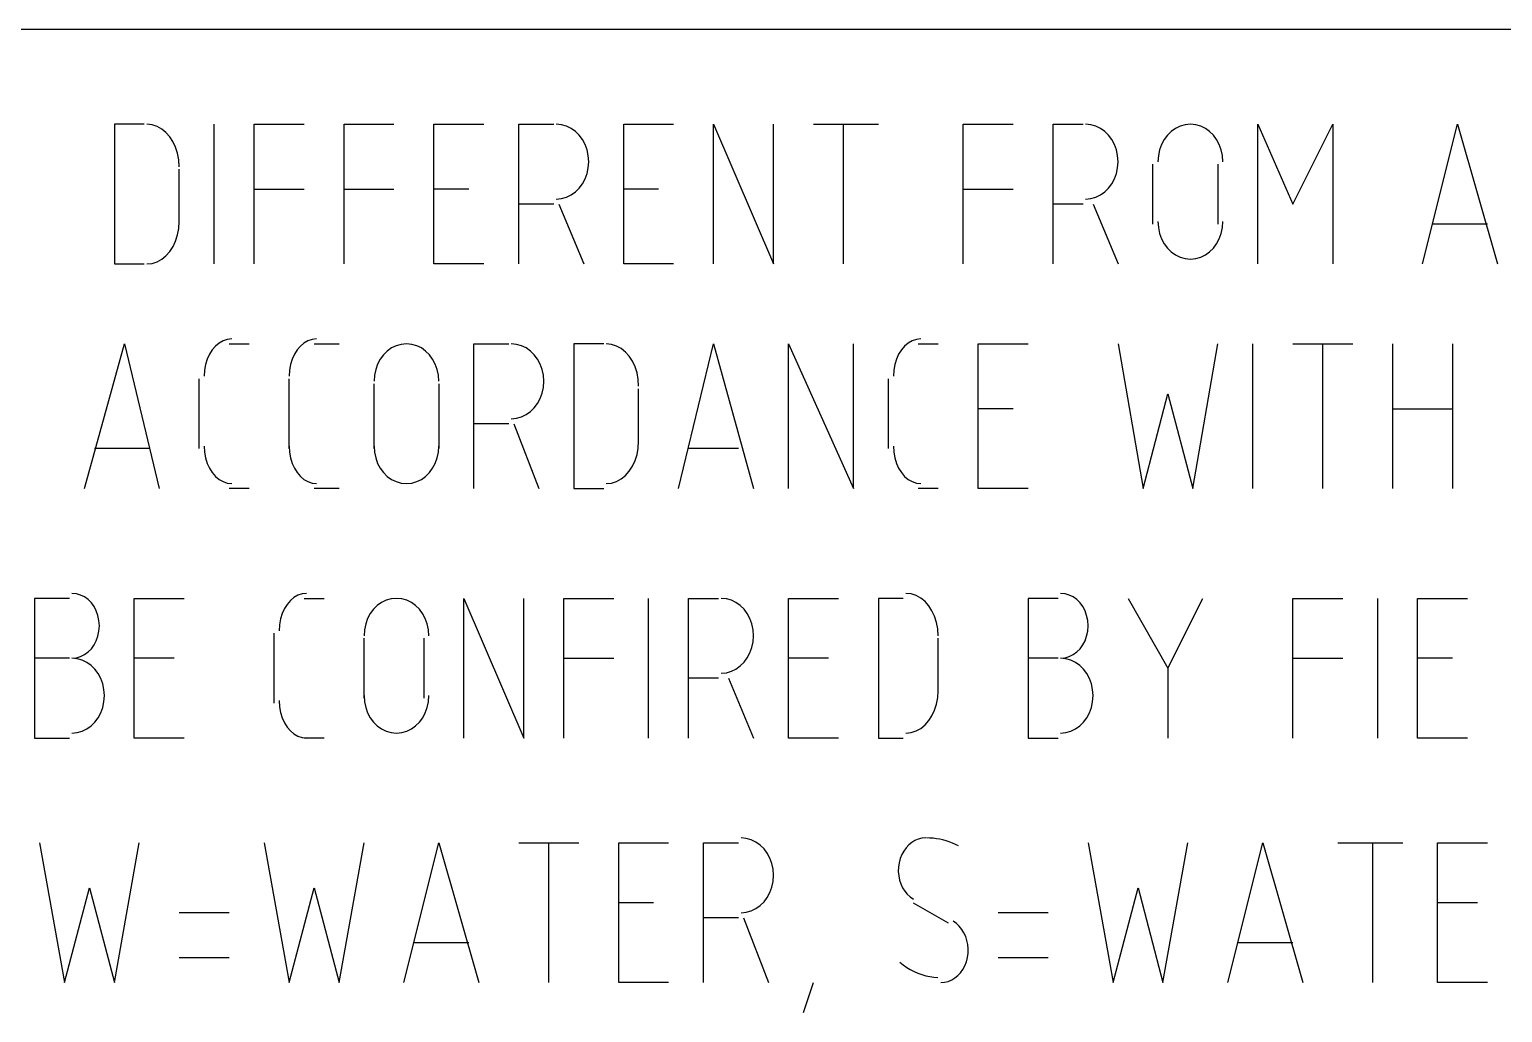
# Model space of a CAD drawing. Header units: millimetres. Extents: x 43 to 1147, y -811 to -31.
# Drawn here: x 228.4 to 263.8, y -771.76 to -748.12 of the extents above; entities that cross this region are included whole.
import ezdxf

# ---------------------------------------------------------------- set-up
doc = ezdxf.new("R2010")
doc.units = ezdxf.units.MM
doc.layers.add('EDITED_LINES', color=4, linetype='Continuous')

msp = doc.modelspace()

# ---------------------------------------------------------------- linework, layer by layer
at = {"layer": 'EDITED_LINES'}
for p, q in [((1137.28, -748.12), (52.24, -748.12)), ((231.16, -750.4), (230.44, -750.4)), ((230.44, -750.4), (230.44, -753.76)), ((231.347, -750.413), (231.22, -750.4)), ((231.467, -750.452), (231.347, -750.413)), ((231.578, -750.514), (231.467, -750.452)), ((232.84, -753.76), (232.84, -750.4)), ((233.8, -753.76), (233.8, -750.4)), ((233.8, -750.4), (235, -750.4)), ((235.96, -753.76), (235.96, -750.4)), ((235.96, -750.4), (237.16, -750.4)), ((238.12, -753.76), (238.12, -750.4)), ((238.12, -750.4), (239.32, -750.4)), ((240.16, -753.76), (240.16, -750.4)), ((240.16, -750.4), (241, -750.4)), ((241.187, -750.412), (241.06, -750.4)), ((241.307, -750.446), (241.187, -750.412)), ((241.418, -750.5), (241.307, -750.446)), ((242.68, -753.76), (242.68, -750.4)), ((242.68, -750.4), (243.88, -750.4)), ((244.84, -753.76), (244.84, -750.4)), ((244.84, -750.4), (246.28, -753.76)), ((246.28, -753.76), (246.28, -750.4)), ((247.24, -750.4), (248.8, -750.4)), ((247.96, -753.76), (247.96, -750.4)), ((250.84, -753.76), (250.84, -750.4)), ((250.84, -750.4), (252.04, -750.4)), ((253, -753.76), (253, -750.4)), ((253, -750.4), (253.72, -750.4)), ((253.907, -750.412), (253.78, -750.4)), ((254.027, -750.446), (253.907, -750.412)), ((254.138, -750.5), (254.027, -750.446)), ((256.053, -750.446), (255.942, -750.5)), ((256.173, -750.412), (256.053, -750.446)), ((256.3, -750.4), (256.173, -750.412)), ((256.426, -750.412), (256.3, -750.4)), ((256.546, -750.446), (256.426, -750.412)), ((256.658, -750.5), (256.546, -750.446)), ((257.92, -753.76), (257.92, -750.4)), ((257.92, -750.4), (258.76, -752.32)), ((258.76, -752.32), (259.72, -750.4)), ((259.72, -750.4), (259.72, -753.76)), ((261.88, -753.76), (262.72, -750.4)), ((262.72, -750.4), (263.68, -753.76)), ((231.681, -750.597), (231.578, -750.514)), ((231.772, -750.699), (231.681, -750.597)), ((231.849, -750.818), (231.772, -750.699)), ((231.913, -750.951), (231.849, -750.818)), ((241.521, -750.574), (241.418, -750.5)), ((241.612, -750.664), (241.521, -750.574)), ((241.69, -750.768), (241.612, -750.664)), ((241.753, -750.886), (241.69, -750.768)), ((254.241, -750.574), (254.138, -750.5)), ((254.332, -750.664), (254.241, -750.574)), ((254.41, -750.768), (254.332, -750.664)), ((254.473, -750.886), (254.41, -750.768)), ((255.67, -750.768), (255.607, -750.886)), ((255.748, -750.664), (255.67, -750.768)), ((255.839, -750.574), (255.748, -750.664)), ((255.942, -750.5), (255.839, -750.574)), ((256.761, -750.574), (256.658, -750.5)), ((256.851, -750.664), (256.761, -750.574)), ((256.929, -750.768), (256.851, -750.664)), ((256.993, -750.886), (256.929, -750.768)), ((231.96, -751.097), (231.913, -750.951)), ((231.99, -751.254), (231.96, -751.097)), ((241.8, -751.016), (241.753, -750.886)), ((241.83, -751.154), (241.8, -751.016)), ((241.84, -751.3), (241.83, -751.154)), ((254.52, -751.016), (254.473, -750.886)), ((254.55, -751.154), (254.52, -751.016)), ((254.56, -751.3), (254.55, -751.154)), ((255.53, -751.154), (255.52, -751.3)), ((255.56, -751.016), (255.53, -751.154)), ((255.607, -750.886), (255.56, -751.016)), ((257.04, -751.015), (256.993, -750.886)), ((257.07, -751.154), (257.04, -751.015)), ((257.08, -751.3), (257.07, -751.154)), ((232, -751.42), (231.99, -751.254)), ((232, -752.8), (232, -751.48)), ((241.8, -751.584), (241.83, -751.446)), ((241.83, -751.446), (241.84, -751.3)), ((254.52, -751.584), (254.55, -751.446)), ((254.55, -751.446), (254.56, -751.3)), ((255.4, -752.8), (255.4, -751.36)), ((256.96, -751.36), (256.96, -752.8)), ((241.612, -751.936), (241.69, -751.832)), ((241.69, -751.832), (241.753, -751.714)), ((241.753, -751.714), (241.8, -751.584)), ((254.332, -751.936), (254.41, -751.832)), ((254.41, -751.832), (254.473, -751.714)), ((254.473, -751.714), (254.52, -751.584)), ((233.8, -751.96), (235, -751.96)), ((235.96, -751.96), (237.16, -751.96)), ((238.96, -751.96), (238.12, -751.96)), ((241.06, -752.2), (241.187, -752.188)), ((241.187, -752.188), (241.307, -752.154)), ((241.307, -752.154), (241.418, -752.1)), ((241.418, -752.1), (241.521, -752.026)), ((241.521, -752.026), (241.612, -751.936)), ((243.52, -751.96), (242.68, -751.96)), ((250.84, -751.96), (252.04, -751.96)), ((253.78, -752.2), (253.907, -752.188)), ((253.907, -752.188), (254.027, -752.154)), ((254.027, -752.154), (254.138, -752.1)), ((254.138, -752.1), (254.241, -752.026)), ((254.241, -752.026), (254.332, -751.936)), ((241, -752.32), (240.16, -752.32)), ((241.12, -752.32), (241.72, -753.76)), ((253.72, -752.32), (253, -752.32)), ((253.96, -752.32), (254.56, -753.76)), ((231.96, -753.062), (231.99, -752.905)), ((231.99, -752.905), (232, -752.74)), ((255.52, -752.74), (255.53, -752.886)), ((255.53, -752.886), (255.56, -753.024)), ((257.04, -753.024), (257.07, -752.886)), ((257.07, -752.886), (257.08, -752.74)), ((263.44, -752.8), (262.12, -752.8)), ((231.85, -753.342), (231.913, -753.209)), ((231.913, -753.209), (231.96, -753.062)), ((255.56, -753.024), (255.607, -753.154)), ((255.607, -753.154), (255.67, -753.272)), ((255.67, -753.272), (255.748, -753.376)), ((256.852, -753.376), (256.929, -753.272)), ((256.929, -753.272), (256.993, -753.154)), ((256.993, -753.154), (257.04, -753.024)), ((231.467, -753.708), (231.578, -753.646)), ((231.578, -753.646), (231.681, -753.563)), ((231.681, -753.563), (231.772, -753.461)), ((231.772, -753.461), (231.85, -753.342)), ((255.748, -753.376), (255.839, -753.466)), ((255.839, -753.466), (255.942, -753.54)), ((255.942, -753.54), (256.053, -753.594)), ((256.053, -753.594), (256.173, -753.628)), ((256.173, -753.628), (256.3, -753.64)), ((256.3, -753.64), (256.427, -753.628)), ((256.427, -753.628), (256.547, -753.594)), ((256.547, -753.594), (256.658, -753.54)), ((256.658, -753.54), (256.761, -753.466)), ((256.761, -753.466), (256.852, -753.376)), ((230.44, -753.76), (231.16, -753.76)), ((231.22, -753.76), (231.347, -753.747)), ((231.347, -753.747), (231.467, -753.708)), ((239.32, -753.76), (238.12, -753.76)), ((243.88, -753.76), (242.68, -753.76)), ((229.72, -759.16), (230.68, -755.68)), ((230.68, -755.68), (231.52, -759.16)), ((232.87, -755.734), (232.793, -755.824)), ((232.957, -755.66), (232.87, -755.734)), ((233.051, -755.606), (232.957, -755.66)), ((233.153, -755.572), (233.051, -755.606)), ((233.26, -755.56), (233.153, -755.572)), ((233.2, -755.68), (233.68, -755.68)), ((234.91, -755.734), (234.833, -755.824)), ((234.997, -755.66), (234.91, -755.734)), ((235.091, -755.606), (234.997, -755.66)), ((235.193, -755.572), (235.091, -755.606)), ((235.3, -755.56), (235.193, -755.572)), ((235.24, -755.68), (235.84, -755.68)), ((237.102, -755.78), (236.999, -755.854)), ((237.213, -755.726), (237.102, -755.78)), ((237.333, -755.692), (237.213, -755.726)), ((237.46, -755.68), (237.333, -755.692)), ((237.586, -755.692), (237.46, -755.68)), ((237.706, -755.726), (237.586, -755.692)), ((237.818, -755.78), (237.706, -755.726)), ((237.921, -755.854), (237.818, -755.78)), ((239.08, -759.16), (239.08, -755.68)), ((239.08, -755.68), (239.92, -755.68)), ((240.107, -755.692), (239.98, -755.68)), ((240.227, -755.726), (240.107, -755.692)), ((240.338, -755.78), (240.227, -755.726)), ((240.441, -755.854), (240.338, -755.78)), ((242.2, -755.68), (241.48, -755.68)), ((241.48, -755.68), (241.48, -759.16)), ((242.387, -755.693), (242.26, -755.68)), ((242.507, -755.732), (242.387, -755.693)), ((242.618, -755.794), (242.507, -755.732)), ((244, -759.16), (244.84, -755.68)), ((244.84, -755.68), (245.8, -759.16)), ((246.64, -759.16), (246.64, -755.68)), ((246.64, -755.68), (248.2, -759.16)), ((248.2, -759.16), (248.2, -755.68)), ((249.43, -755.734), (249.353, -755.824)), ((249.517, -755.66), (249.43, -755.734)), ((249.611, -755.606), (249.517, -755.66)), ((249.713, -755.572), (249.611, -755.606)), ((249.82, -755.56), (249.713, -755.572)), ((249.76, -755.68), (250.24, -755.68)), ((251.2, -759.16), (251.2, -755.68)), ((251.2, -755.68), (252.4, -755.68)), ((254.56, -755.68), (255.16, -759.16)), ((256.36, -759.16), (256.96, -755.68)), ((257.8, -759.16), (257.8, -755.68)), ((258.76, -755.68), (260.2, -755.68)), ((259.48, -759.16), (259.48, -755.68)), ((261.16, -759.16), (261.16, -755.68)), ((262.6, -755.68), (262.6, -759.16)), ((232.674, -756.046), (232.634, -756.176)), ((232.727, -755.928), (232.674, -756.046)), ((232.793, -755.824), (232.727, -755.928)), ((234.714, -756.046), (234.674, -756.176)), ((234.767, -755.928), (234.714, -756.046)), ((234.833, -755.824), (234.767, -755.928)), ((236.83, -756.048), (236.767, -756.166)), ((236.908, -755.944), (236.83, -756.048)), ((236.999, -755.854), (236.908, -755.944)), ((238.011, -755.944), (237.921, -755.854)), ((238.089, -756.048), (238.011, -755.944)), ((238.153, -756.166), (238.089, -756.048)), ((240.532, -755.944), (240.441, -755.854)), ((240.61, -756.048), (240.532, -755.944)), ((240.673, -756.166), (240.61, -756.048)), ((242.721, -755.877), (242.618, -755.794)), ((242.812, -755.979), (242.721, -755.877)), ((242.889, -756.098), (242.812, -755.979)), ((242.953, -756.231), (242.889, -756.098)), ((249.234, -756.046), (249.194, -756.176)), ((249.287, -755.928), (249.234, -756.046)), ((249.353, -755.824), (249.287, -755.928)), ((232.609, -756.314), (232.6, -756.46)), ((232.634, -756.176), (232.609, -756.314)), ((234.649, -756.314), (234.64, -756.46)), ((234.674, -756.176), (234.649, -756.314)), ((236.69, -756.434), (236.68, -756.58)), ((236.72, -756.296), (236.69, -756.434)), ((236.767, -756.166), (236.72, -756.296)), ((238.2, -756.295), (238.153, -756.166)), ((238.23, -756.434), (238.2, -756.295)), ((238.24, -756.58), (238.23, -756.434)), ((240.72, -756.296), (240.673, -756.166)), ((240.75, -756.434), (240.72, -756.296)), ((240.76, -756.58), (240.75, -756.434)), ((243, -756.378), (242.953, -756.231)), ((243.03, -756.534), (243, -756.378)), ((249.169, -756.314), (249.16, -756.46)), ((249.194, -756.176), (249.169, -756.314)), ((232.48, -758.2), (232.48, -756.52)), ((234.64, -758.2), (234.64, -756.52)), ((236.68, -758.2), (236.68, -756.64)), ((238.24, -756.64), (238.24, -758.2)), ((240.72, -756.864), (240.75, -756.726)), ((240.75, -756.726), (240.76, -756.58)), ((243.04, -756.7), (243.03, -756.534)), ((243.04, -758.08), (243.04, -756.76)), ((249.04, -758.2), (249.04, -756.52)), ((240.532, -757.216), (240.61, -757.112)), ((240.61, -757.112), (240.673, -756.994)), ((240.673, -756.994), (240.72, -756.864)), ((255.16, -759.16), (255.76, -756.88)), ((255.76, -756.88), (256.36, -759.16)), ((239.98, -757.48), (240.107, -757.468)), ((240.107, -757.468), (240.227, -757.434)), ((240.227, -757.434), (240.338, -757.38)), ((240.338, -757.38), (240.441, -757.306)), ((240.441, -757.306), (240.532, -757.216)), ((252.04, -757.24), (251.2, -757.24)), ((261.16, -757.24), (262.6, -757.24)), ((239.92, -757.6), (239.08, -757.6)), ((240.04, -757.6), (240.64, -759.16)), ((231.28, -758.2), (229.96, -758.2)), ((232.6, -758.14), (232.609, -758.286)), ((234.64, -758.14), (234.649, -758.286)), ((236.68, -758.14), (236.69, -758.286)), ((238.23, -758.286), (238.24, -758.14)), ((243, -758.342), (243.03, -758.185)), ((243.03, -758.185), (243.04, -758.02)), ((245.44, -758.2), (244.24, -758.2)), ((249.16, -758.14), (249.169, -758.286)), ((232.609, -758.286), (232.634, -758.424)), ((232.634, -758.424), (232.674, -758.554)), ((232.674, -758.554), (232.727, -758.672)), ((234.649, -758.286), (234.674, -758.424)), ((234.674, -758.424), (234.714, -758.554)), ((234.714, -758.554), (234.767, -758.672)), ((236.69, -758.286), (236.72, -758.424)), ((236.72, -758.424), (236.767, -758.554)), ((236.767, -758.554), (236.83, -758.672)), ((238.089, -758.672), (238.153, -758.554)), ((238.153, -758.554), (238.2, -758.424)), ((238.2, -758.424), (238.23, -758.286)), ((242.89, -758.622), (242.953, -758.489)), ((242.953, -758.489), (243, -758.342)), ((249.169, -758.286), (249.194, -758.424)), ((249.194, -758.424), (249.234, -758.554)), ((249.234, -758.554), (249.287, -758.672)), ((232.727, -758.672), (232.793, -758.776)), ((232.793, -758.776), (232.87, -758.866)), ((232.87, -758.866), (232.957, -758.94)), ((232.957, -758.94), (233.051, -758.994)), ((234.767, -758.672), (234.833, -758.776)), ((234.833, -758.776), (234.91, -758.866)), ((234.91, -758.866), (234.997, -758.94)), ((234.997, -758.94), (235.091, -758.994)), ((236.83, -758.672), (236.908, -758.776)), ((236.908, -758.776), (236.999, -758.866)), ((236.999, -758.866), (237.102, -758.94)), ((237.102, -758.94), (237.213, -758.994)), ((237.707, -758.994), (237.818, -758.94)), ((237.818, -758.94), (237.921, -758.866)), ((237.921, -758.866), (238.012, -758.776)), ((238.012, -758.776), (238.089, -758.672)), ((242.507, -758.988), (242.618, -758.926)), ((242.618, -758.926), (242.721, -758.843)), ((242.721, -758.843), (242.812, -758.741)), ((242.812, -758.741), (242.89, -758.622)), ((249.287, -758.672), (249.353, -758.776)), ((249.353, -758.776), (249.43, -758.866)), ((249.43, -758.866), (249.517, -758.94)), ((249.517, -758.94), (249.611, -758.994)), ((233.051, -758.994), (233.153, -759.028)), ((233.153, -759.028), (233.26, -759.04)), ((233.68, -759.16), (233.2, -759.16)), ((235.091, -758.994), (235.193, -759.028)), ((235.193, -759.028), (235.3, -759.04)), ((235.84, -759.16), (235.24, -759.16)), ((237.213, -758.994), (237.333, -759.028)), ((237.333, -759.028), (237.46, -759.04)), ((237.46, -759.04), (237.587, -759.028)), ((237.587, -759.028), (237.707, -758.994)), ((241.48, -759.16), (242.2, -759.16)), ((242.26, -759.04), (242.387, -759.027)), ((242.387, -759.027), (242.507, -758.988)), ((249.611, -758.994), (249.713, -759.028)), ((249.713, -759.028), (249.82, -759.04)), ((250.24, -759.16), (249.76, -759.16)), ((252.4, -759.16), (251.2, -759.16)), ((229.36, -761.8), (228.52, -761.8)), ((228.52, -761.8), (228.52, -765.16)), ((229.527, -761.69), (229.42, -761.68)), ((229.629, -761.72), (229.527, -761.69)), ((229.723, -761.767), (229.629, -761.72)), ((229.81, -761.83), (229.723, -761.767)), ((230.92, -765.16), (230.92, -761.8)), ((230.92, -761.8), (232.12, -761.8)), ((234.757, -761.78), (234.67, -761.854)), ((234.851, -761.726), (234.757, -761.78)), ((234.953, -761.692), (234.851, -761.726)), ((235.06, -761.68), (234.953, -761.692)), ((235, -761.8), (235.48, -761.8)), ((237.22, -761.8), (237.093, -761.812)), ((237.346, -761.812), (237.22, -761.8)), ((238.84, -765.16), (238.84, -761.8)), ((238.84, -761.8), (240.28, -765.16)), ((240.28, -765.16), (240.28, -761.8)), ((241.24, -765.16), (241.24, -761.8)), ((241.24, -761.8), (242.44, -761.8)), ((243.28, -765.16), (243.28, -761.8)), ((244.24, -765.16), (244.24, -761.8)), ((244.24, -761.8), (244.96, -761.8)), ((245.147, -761.812), (245.02, -761.8)), ((246.64, -765.16), (246.64, -761.8)), ((246.64, -761.8), (247.84, -761.8)), ((249.4, -761.8), (248.8, -761.8)), ((248.8, -761.8), (248.8, -765.16)), ((249.587, -761.693), (249.46, -761.68)), ((249.707, -761.732), (249.587, -761.693)), ((249.818, -761.794), (249.707, -761.732)), ((249.921, -761.877), (249.818, -761.794)), ((253.12, -761.8), (252.4, -761.8)), ((252.4, -761.8), (252.4, -765.16)), ((253.287, -761.69), (253.18, -761.68)), ((253.389, -761.72), (253.287, -761.69)), ((253.483, -761.767), (253.389, -761.72)), ((253.57, -761.83), (253.483, -761.767)), ((254.8, -761.8), (255.76, -763.48)), ((255.76, -763.48), (256.6, -761.8)), ((258.76, -765.16), (258.76, -761.8)), ((258.76, -761.8), (259.96, -761.8)), ((260.8, -765.16), (260.8, -761.8)), ((261.76, -765.16), (261.76, -761.8)), ((261.76, -761.8), (262.96, -761.8)), ((229.887, -761.908), (229.81, -761.83)), ((229.953, -761.999), (229.887, -761.908)), ((230.006, -762.102), (229.953, -761.999)), ((230.046, -762.213), (230.006, -762.102)), ((234.527, -762.048), (234.474, -762.166)), ((234.593, -761.944), (234.527, -762.048)), ((234.67, -761.854), (234.593, -761.944)), ((236.668, -762.064), (236.59, -762.168)), ((236.759, -761.974), (236.668, -762.064)), ((236.862, -761.9), (236.759, -761.974)), ((236.973, -761.846), (236.862, -761.9)), ((237.093, -761.812), (236.973, -761.846)), ((237.466, -761.846), (237.346, -761.812)), ((237.578, -761.9), (237.466, -761.846)), ((237.681, -761.974), (237.578, -761.9)), ((237.772, -762.064), (237.681, -761.974)), ((237.849, -762.168), (237.772, -762.064)), ((245.267, -761.846), (245.147, -761.812)), ((245.378, -761.9), (245.267, -761.846)), ((245.481, -761.974), (245.378, -761.9)), ((245.572, -762.064), (245.481, -761.974)), ((245.649, -762.168), (245.572, -762.064)), ((250.012, -761.979), (249.921, -761.877)), ((250.089, -762.098), (250.012, -761.979)), ((250.153, -762.231), (250.089, -762.098)), ((253.647, -761.908), (253.57, -761.83)), ((253.713, -761.999), (253.647, -761.908)), ((253.766, -762.102), (253.713, -761.999)), ((253.806, -762.213), (253.766, -762.102)), ((230.071, -762.334), (230.046, -762.213)), ((230.08, -762.46), (230.071, -762.334)), ((230.071, -762.587), (230.08, -762.46)), ((234.409, -762.434), (234.4, -762.58)), ((234.434, -762.296), (234.409, -762.434)), ((234.474, -762.166), (234.434, -762.296)), ((236.48, -762.416), (236.45, -762.554)), ((236.527, -762.286), (236.48, -762.416)), ((236.59, -762.168), (236.527, -762.286)), ((237.913, -762.286), (237.849, -762.168)), ((237.96, -762.415), (237.913, -762.286)), ((237.99, -762.554), (237.96, -762.415)), ((245.713, -762.286), (245.649, -762.168)), ((245.76, -762.416), (245.713, -762.286)), ((245.79, -762.554), (245.76, -762.416)), ((250.2, -762.378), (250.153, -762.231)), ((250.23, -762.534), (250.2, -762.378)), ((253.831, -762.334), (253.806, -762.213)), ((253.84, -762.46), (253.831, -762.334)), ((253.831, -762.587), (253.84, -762.46)), ((229.953, -762.921), (230.006, -762.818)), ((230.006, -762.818), (230.046, -762.707)), ((230.046, -762.707), (230.071, -762.587)), ((234.28, -764.32), (234.28, -762.64)), ((236.45, -762.554), (236.44, -762.7)), ((236.44, -764.2), (236.44, -762.76)), ((237.88, -762.76), (237.88, -764.2)), ((238, -762.7), (237.99, -762.554)), ((245.76, -762.984), (245.79, -762.846)), ((245.8, -762.7), (245.79, -762.554)), ((245.79, -762.846), (245.8, -762.7)), ((250.24, -762.7), (250.23, -762.534)), ((250.24, -764.08), (250.24, -762.76)), ((253.713, -762.921), (253.766, -762.818)), ((253.766, -762.818), (253.806, -762.707)), ((253.806, -762.707), (253.831, -762.587)), ((229.527, -763.23), (229.629, -763.2)), ((229.629, -763.2), (229.723, -763.153)), ((229.723, -763.153), (229.81, -763.09)), ((229.81, -763.09), (229.887, -763.012)), ((229.887, -763.012), (229.953, -762.921)), ((245.649, -763.232), (245.713, -763.114)), ((245.713, -763.114), (245.76, -762.984)), ((253.287, -763.23), (253.389, -763.2)), ((253.389, -763.2), (253.483, -763.153)), ((253.483, -763.153), (253.57, -763.09)), ((253.57, -763.09), (253.647, -763.012)), ((253.647, -763.012), (253.713, -762.921)), ((229.36, -763.24), (228.52, -763.24)), ((229.42, -763.24), (229.527, -763.23)), ((229.547, -763.252), (229.42, -763.24)), ((229.667, -763.286), (229.547, -763.252)), ((229.778, -763.34), (229.667, -763.286)), ((229.881, -763.414), (229.778, -763.34)), ((229.972, -763.504), (229.881, -763.414)), ((230.05, -763.608), (229.972, -763.504)), ((231.88, -763.24), (230.92, -763.24)), ((241.24, -763.24), (242.44, -763.24)), ((245.147, -763.588), (245.267, -763.554)), ((245.267, -763.554), (245.378, -763.5)), ((245.378, -763.5), (245.481, -763.426)), ((245.481, -763.426), (245.572, -763.336)), ((245.572, -763.336), (245.649, -763.232)), ((247.6, -763.24), (246.64, -763.24)), ((253.12, -763.24), (252.4, -763.24)), ((253.18, -763.24), (253.287, -763.23)), ((253.307, -763.252), (253.18, -763.24)), ((253.427, -763.286), (253.307, -763.252)), ((253.538, -763.34), (253.427, -763.286)), ((253.641, -763.414), (253.538, -763.34)), ((253.732, -763.504), (253.641, -763.414)), ((253.809, -763.608), (253.732, -763.504)), ((255.76, -763.48), (255.76, -765.16)), ((258.76, -763.24), (259.96, -763.24)), ((262.6, -763.24), (261.76, -763.24)), ((230.113, -763.726), (230.05, -763.608)), ((230.16, -763.856), (230.113, -763.726)), ((230.19, -763.994), (230.16, -763.856)), ((244.96, -763.72), (244.24, -763.72)), ((245.02, -763.6), (245.147, -763.588)), ((245.2, -763.72), (245.8, -765.16)), ((253.873, -763.726), (253.809, -763.608)), ((253.92, -763.856), (253.873, -763.726)), ((253.95, -763.994), (253.92, -763.856)), ((230.2, -764.14), (230.19, -763.994)), ((230.19, -764.286), (230.2, -764.14)), ((234.4, -764.26), (234.409, -764.406)), ((236.44, -764.14), (236.45, -764.286)), ((237.99, -764.286), (238, -764.14)), ((250.2, -764.342), (250.23, -764.185)), ((250.23, -764.185), (250.24, -764.02)), ((253.96, -764.14), (253.95, -763.994)), ((253.95, -764.286), (253.96, -764.14)), ((230.05, -764.672), (230.113, -764.554)), ((230.113, -764.554), (230.16, -764.424)), ((230.16, -764.424), (230.19, -764.286)), ((234.409, -764.406), (234.434, -764.544)), ((234.434, -764.544), (234.474, -764.674)), ((236.45, -764.286), (236.48, -764.424)), ((236.48, -764.424), (236.527, -764.554)), ((236.527, -764.554), (236.59, -764.672)), ((237.85, -764.672), (237.913, -764.554)), ((237.913, -764.554), (237.96, -764.424)), ((237.96, -764.424), (237.99, -764.286)), ((250.012, -764.741), (250.089, -764.622)), ((250.089, -764.622), (250.153, -764.489)), ((250.153, -764.489), (250.2, -764.342)), ((253.809, -764.672), (253.873, -764.554)), ((253.873, -764.554), (253.92, -764.424)), ((253.92, -764.424), (253.95, -764.286)), ((229.667, -764.994), (229.778, -764.94)), ((229.778, -764.94), (229.881, -764.866)), ((229.881, -764.866), (229.972, -764.776)), ((229.972, -764.776), (230.05, -764.672)), ((234.474, -764.674), (234.527, -764.792)), ((234.527, -764.792), (234.593, -764.896)), ((234.593, -764.896), (234.67, -764.986)), ((234.67, -764.986), (234.757, -765.06)), ((236.59, -764.672), (236.668, -764.776)), ((236.668, -764.776), (236.759, -764.866)), ((236.759, -764.866), (236.862, -764.94)), ((236.862, -764.94), (236.973, -764.994)), ((237.467, -764.994), (237.578, -764.94)), ((237.578, -764.94), (237.681, -764.866)), ((237.681, -764.866), (237.772, -764.776)), ((237.772, -764.776), (237.85, -764.672)), ((249.587, -765.027), (249.707, -764.988)), ((249.707, -764.988), (249.818, -764.926)), ((249.818, -764.926), (249.921, -764.843)), ((249.921, -764.843), (250.012, -764.741)), ((253.427, -764.994), (253.538, -764.94)), ((253.538, -764.94), (253.641, -764.866)), ((253.641, -764.866), (253.732, -764.776)), ((253.732, -764.776), (253.809, -764.672)), ((228.52, -765.16), (229.36, -765.16)), ((229.42, -765.04), (229.547, -765.028)), ((229.547, -765.028), (229.667, -764.994)), ((232.12, -765.16), (230.92, -765.16)), ((234.757, -765.06), (234.851, -765.114)), ((234.851, -765.114), (234.953, -765.148)), ((234.953, -765.148), (235.06, -765.16)), ((235.48, -765.16), (235, -765.16)), ((236.973, -764.994), (237.093, -765.028)), ((237.093, -765.028), (237.22, -765.04)), ((237.22, -765.04), (237.347, -765.028)), ((237.347, -765.028), (237.467, -764.994)), ((247.84, -765.16), (246.64, -765.16)), ((248.8, -765.16), (249.4, -765.16)), ((249.46, -765.04), (249.587, -765.027)), ((252.4, -765.16), (253.12, -765.16)), ((253.18, -765.04), (253.307, -765.028)), ((253.307, -765.028), (253.427, -764.994)), ((262.96, -765.16), (261.76, -765.16)), ((228.64, -767.68), (229.24, -771.04)), ((230.44, -771.04), (231.04, -767.68)), ((234.04, -767.68), (234.64, -771.04)), ((235.84, -771.04), (236.44, -767.68)), ((237.4, -771.04), (238.24, -767.68)), ((238.24, -767.68), (239.2, -771.04)), ((240.16, -767.68), (241.6, -767.68)), ((240.88, -771.04), (240.88, -767.68)), ((242.56, -771.04), (242.56, -767.68)), ((242.56, -767.68), (243.76, -767.68)), ((244.6, -771.04), (244.6, -767.68)), ((244.6, -767.68), (245.44, -767.68)), ((245.627, -767.572), (245.5, -767.56)), ((245.747, -767.606), (245.627, -767.572)), ((245.858, -767.66), (245.747, -767.606)), ((245.961, -767.734), (245.858, -767.66)), ((246.052, -767.824), (245.961, -767.734)), ((246.13, -767.928), (246.052, -767.824)), ((249.465, -767.798), (249.409, -767.876)), ((249.529, -767.729), (249.465, -767.798)), ((249.601, -767.671), (249.529, -767.729)), ((249.678, -767.624), (249.601, -767.671)), ((249.76, -767.589), (249.678, -767.624)), ((249.847, -767.568), (249.76, -767.589)), ((249.937, -767.56), (249.847, -767.568)), ((250.038, -767.563), (249.959, -767.56)), ((250.117, -767.569), (250.038, -767.563)), ((250.196, -767.579), (250.117, -767.569)), ((250.274, -767.593), (250.196, -767.579)), ((250.352, -767.61), (250.274, -767.593)), ((250.429, -767.631), (250.352, -767.61)), ((250.505, -767.655), (250.429, -767.631)), ((250.581, -767.683), (250.505, -767.655)), ((250.656, -767.715), (250.581, -767.683)), ((250.73, -767.75), (250.656, -767.715)), ((253.84, -767.68), (254.44, -771.04)), ((255.64, -771.04), (256.24, -767.68)), ((257.2, -771.04), (258.04, -767.68)), ((258.04, -767.68), (259, -771.04)), ((259.84, -767.68), (261.4, -767.68)), ((260.68, -771.04), (260.68, -767.68)), ((262.24, -771.04), (262.24, -767.68)), ((262.24, -767.68), (263.44, -767.68)), ((246.193, -768.046), (246.13, -767.928)), ((246.24, -768.176), (246.193, -768.046)), ((246.27, -768.314), (246.24, -768.176)), ((249.298, -768.16), (249.283, -768.266)), ((249.324, -768.058), (249.298, -768.16)), ((249.362, -767.963), (249.324, -768.058)), ((249.409, -767.876), (249.362, -767.963)), ((246.28, -768.46), (246.27, -768.314)), ((246.27, -768.606), (246.28, -768.46)), ((249.283, -768.266), (249.28, -768.37)), ((249.28, -768.37), (249.29, -768.473)), ((249.29, -768.473), (249.31, -768.573)), ((229.24, -771.04), (229.84, -768.76)), ((229.84, -768.76), (230.44, -771.04)), ((234.64, -771.04), (235.24, -768.76)), ((235.24, -768.76), (235.84, -771.04)), ((246.13, -768.992), (246.193, -768.874)), ((246.193, -768.874), (246.24, -768.744)), ((246.24, -768.744), (246.27, -768.606)), ((249.31, -768.573), (249.341, -768.668)), ((249.341, -768.668), (249.383, -768.758)), ((249.383, -768.758), (249.434, -768.841)), ((249.434, -768.841), (249.495, -768.916)), ((254.44, -771.04), (255.04, -768.76)), ((255.04, -768.76), (255.64, -771.04)), ((243.4, -769.12), (242.56, -769.12)), ((245.858, -769.26), (245.961, -769.186)), ((245.961, -769.186), (246.052, -769.096)), ((246.052, -769.096), (246.13, -768.992)), ((249.495, -768.916), (249.564, -768.981)), ((249.564, -768.981), (249.641, -769.036)), ((249.64, -769.12), (250.48, -769.6)), ((263.2, -769.12), (262.24, -769.12)), ((233.2, -769.36), (232, -769.36)), ((245.44, -769.48), (244.6, -769.48)), ((245.5, -769.36), (245.627, -769.348)), ((245.56, -769.48), (246.16, -771.04)), ((245.627, -769.348), (245.747, -769.314)), ((245.747, -769.314), (245.858, -769.26)), ((250.676, -769.619), (250.598, -769.564)), ((252.88, -769.36), (251.68, -769.36)), ((250.745, -769.684), (250.676, -769.619)), ((250.806, -769.759), (250.745, -769.684)), ((250.857, -769.842), (250.806, -769.759)), ((250.899, -769.932), (250.857, -769.842)), ((250.93, -770.027), (250.899, -769.932)), ((238.96, -770.08), (237.64, -770.08)), ((250.95, -770.127), (250.93, -770.027)), ((250.96, -770.23), (250.95, -770.127)), ((250.957, -770.334), (250.96, -770.23)), ((258.76, -770.08), (257.44, -770.08)), ((232, -770.44), (233.2, -770.44)), ((249.313, -770.549), (249.395, -770.614)), ((249.395, -770.614), (249.481, -770.673)), ((250.831, -770.724), (250.878, -770.637)), ((250.878, -770.637), (250.915, -770.542)), ((250.915, -770.542), (250.942, -770.44)), ((250.942, -770.44), (250.957, -770.334)), ((251.68, -770.44), (252.88, -770.44)), ((249.481, -770.673), (249.568, -770.725)), ((249.568, -770.725), (249.658, -770.772)), ((249.658, -770.772), (249.75, -770.812)), ((249.75, -770.812), (249.843, -770.846)), ((249.843, -770.846), (249.938, -770.874)), ((249.938, -770.874), (250.035, -770.895)), ((250.035, -770.895), (250.132, -770.91)), ((250.132, -770.91), (250.23, -770.918)), ((250.393, -771.032), (250.48, -771.011)), ((250.48, -771.011), (250.562, -770.976)), ((250.562, -770.976), (250.639, -770.929)), ((250.639, -770.929), (250.71, -770.871)), ((250.71, -770.871), (250.775, -770.802)), ((250.775, -770.802), (250.831, -770.724)), ((243.76, -771.04), (242.56, -771.04)), ((247, -771.76), (247.24, -771.04)), ((250.303, -771.04), (250.393, -771.032)), ((263.44, -771.04), (262.24, -771.04))]:
    msp.add_line(p, q, dxfattribs=at)

doc.saveas('drawing.dxf')
